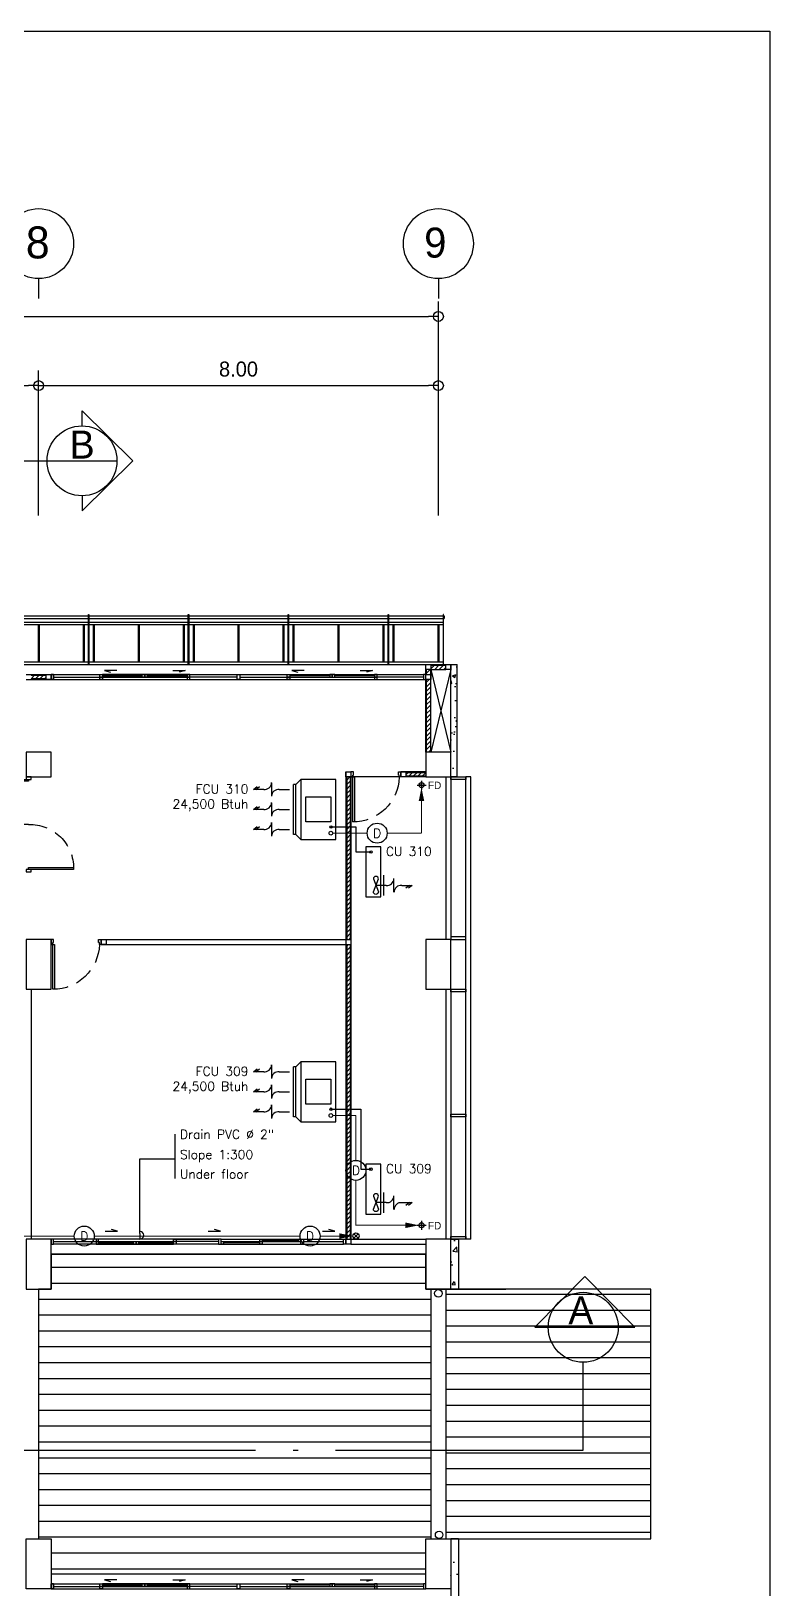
# Model space of a CAD drawing. Header units: millimetres. Extents: x -398 to 816, y -1 to 208.
# Drawn here: x 436.77 to 451.55, y 24.9 to 56.08 of the extents above; entities that cross this region are included whole.
import ezdxf
from ezdxf.enums import TextEntityAlignment as Align

# ---------------------------------------------------------------- set-up
doc = ezdxf.new("R2010")
doc.units = ezdxf.units.MM
doc.linetypes.add('ACAD_ISO04W100', pattern=[30, 24, -3, 0, -3])
doc.linetypes.add('DASHED', pattern=[0.75, 0.5, -0.25])
for name, color, linetype in [('AA_Column', 5, 'Continuous'), ('AA_Dim', 6, 'Continuous'), ('AA_Dim2', 6, 'Continuous'), ('AA_Door', 3, 'Continuous'), ('AA_FD', 6, 'Continuous'), ('AA_Floor', 31, 'Continuous'), ('AA_Hatch', 8, 'Continuous'), ('AA_Roof', 6, 'Continuous'), ('AA_Wall', 1, 'Continuous'), ('AA_Window', 4, 'Continuous'), ('AC DRAIN', 240, 'Continuous'), ('AC FCU', 221, 'Continuous'), ('AC LINE', 171, 'Continuous')]:
    doc.layers.add(name, color=color, linetype=linetype)
doc.styles.add('E140', font='vit-s.shx', dxfattribs={"height": 3.2})
doc.styles.add('Romans', font='romans.shx')
doc.styles.get("Standard").update_dxf_attribs({"font": 'vit-s.shx'})
doc.styles.add('style2', font='vit-s.shx', dxfattribs={"height": 3.2})
doc.styles.add('VIT-S', font='vit-s.shx')
doc.dimstyles.new('overall', dxfattribs={"dimtxt": 0.25, "dimasz": 0.15, "dimexe": 0.3, "dimexo": 0.3, "dimgap": 0.18, "dimtad": 1, "dimzin": 0, "dimdsep": 46, "dimtxsty": 'Standard', "dimblk": 'ORIGIN', "dimcen": 0.015, "dimclrd": 256, "dimclre": 256, "dimclrt": 2, "dimadec": 0, "dimazin": 0, "dimtfac": 1, "dimtofl": 0, "dimtmove": 0, "dimatfit": 3, "dimldrblk": 'OPEN90', "dimfxl": 0, "dimtolj": 1, "dimtzin": 0, "dimarcsym": 0})
pattern_1 = [(50, (-498.769, -475.9068), (0.72873868, -0.06375634), [0.0762, -0.8382]), (355, (-498.769, -475.9068), (-0.1409713, 0.76422657), [0.06096, -0.67056]), (100.451, (-498.7083, -475.9121), (0.58777, 0.70046675), [0.06476, -0.71236]), (46.1842, (-498.769, -475.7036), (1.0843162, -0.1681693), [0.1143, -1.2573]), (96.6356, (-498.6786, -475.7176), (0.9496169, 0.9897022), [0.09714, -1.06854]), (351.184, (-498.769, -475.7036), (0.9496184, 0.9897005), [0.09144, -1.00584]), (21, (-498.6674, -475.7544), (0.60645952, -0.40906207), [0.0762, -0.8382]), (326, (-498.6674, -475.7544), (0.2472081, 0.73675186), [0.06096, -0.67056]), (71.4514, (-498.61686, -475.7885), (0.85366596, 0.32769143), [0.06476, -0.71236]), (37.5, (-498.769, -475.9068), (0.01235441, 0.338220155), [0, -0.662432, 0, -0.68072, 0, -0.6731]), (7.5, (-498.769, -475.9068), (0.26727865, 0.4007223), [0, -0.388112, 0, -0.647192, 0, -0.25654]), (327.5, (-498.99557, -475.9068), (0.54236238, -0.022914976), [0, -0.254, 0, -0.79248, 0, -1.05156]), (317.5, (-499.09717, -475.9068), (0.59251673, 0.10170596), [0, -0.3302, 0, -0.526288, 0, -0.74676])]
pattern_2 = [(45, (-498.769, -475.90679), (-0.0449012806, 0.0449012806), [])]

# ---------------------------------------------------------------- blocks, each defined once
blk = doc.blocks.new('c')
at = {"layer": 'AA_Column', "color": 9}
blk.add_lwpolyline([(0.25, -0.5), (0.25, -0.5), (0.25, 0.5), (-0.25, 0.5), (-0.25, -0.5), (-0.25, -0.5), (-0.25, -0.5), (0.25, -0.5)], close=True, dxfattribs=at)
blk = doc.blocks.new('door_90')
at = {"layer": 'AA_Door', "color": 9}
blk.add_lwpolyline([(0.07, 0.1), (0.07, 1), (0.035, 1), (0.035, 0.1)], close=True, dxfattribs=at)
for points in [[(0, 0), (0, 0.1), (0.035, 0.1), (0.035, 0.065), (0.05, 0.065), (0.05, 0), (0, 0)], [(1, 0), (1, 0.1), (0.965, 0.1), (0.965, 0.065), (0.95, 0.065), (0.95, 0), (1, 0)]]:
    blk.add_lwpolyline(points, dxfattribs=at)
at = {"layer": 'AA_Door', "color": 9, "linetype": 'DASHED', "ltscale": 0.75}
blk.add_arc((0.043, 0.077), 0.923, 1.5795, 90.5293, dxfattribs=at)
blk = doc.blocks.new('door_180s')
at = {"layer": 'AA_Door', "color": 9}
for points in [[(-0.1, 1.9), (0, 1.9), (0, 1.85), (-0.1, 1.85)], [(-0.05, 1.815), (0.85, 1.815), (0.85, 1.85), (-0.05, 1.85)], [(-0.05, 0.085), (-0.95, 0.085), (-0.95, 0.05), (-0.05, 0.05)], [(-0.1, 0.05), (0, 0.05), (0, 0), (-0.1, 0)]]:
    blk.add_lwpolyline(points, close=True, dxfattribs=at)
at = {"layer": 'AA_Door', "color": 9, "linetype": 'DASHED', "ltscale": 0.75}
for centre, start, end in [((-0.027, 1.826), 268.4655, 0.5022), ((-0.073, 0.074), 88.4655, 180.5022)]:
    blk.add_arc(centre, 0.877, start, end, dxfattribs=at)
blk = doc.blocks.new('AC')
at = {"layer": 'AC FCU', "color": 8}
for p, q in [((-0.4, 1.651), (-0.342, 1.578)), ((-0.4, 1.444), (-0.4, 1.651)), ((-0.4, 1.601), (-0.342, 1.528)), ((0, 1.444), (0, 1.651)), ((0, 1.651), (0.058, 1.578)), ((0, 1.601), (0.058, 1.528)), ((0.4, 1.651), (0.458, 1.578)), ((0.4, 1.444), (0.4, 1.651)), ((0.4, 1.601), (0.458, 1.528)), ((-0.264, 1.289), (-0.536, 1.289)), ((0.136, 1.289), (-0.136, 1.289)), ((0.536, 1.289), (0.264, 1.289)), ((-0.4, 1.134), (-0.4, 0.926)), ((0, 1.134), (0, 0.926)), ((0.4, 1.134), (0.4, 0.926))]:
    blk.add_line(p, q, dxfattribs=at)
at = {"layer": 'AC FCU'}
for p, q in [((-0.5, 0.8), (-0.6, 0.7)), ((-0.5, 0.8), (-0.5, 0.85)), ((-0.5, 0.85), (0.5, 0.85)), ((-0.5, 0.8), (0.5, 0.8)), ((0.5, 0.8), (0.5, 0.85)), ((0.5, 0.8), (0.6, 0.7))]:
    blk.add_line(p, q, dxfattribs=at)
blk.add_lwpolyline([(-0.6, 0), (0.6, 0), (0.6, 0.7), (-0.6, 0.7)], close=True, dxfattribs=at)
at = {"layer": 'AC FCU', "color": 8}
blk.add_lwpolyline([(-0.25, 0.1), (-0.25, 0.6), (0.25, 0.6), (0.25, 0.1)], close=True, dxfattribs=at)
at = {"layer": 'AC FCU'}
blk.add_circle((-0.35, 0.1), 0.025, dxfattribs=at)
at = {"layer": 'AC FCU', "color": 8}
for centre, start, end in [((-0.54, 1.148), 353.9498, 88.5513), ((-0.26, 1.429), 173.9498, 268.5513), ((-0.14, 1.148), 353.9498, 88.5513), ((0.14, 1.429), 173.9498, 268.5513), ((0.26, 1.148), 353.9498, 88.5513), ((0.54, 1.429), 173.9498, 268.5513)]:
    blk.add_arc(centre, 0.14, start, end, dxfattribs=at)
blk = doc.blocks.new('ACC1')
at = {"layer": 'AC FCU', "color": 8}
for p, q in [((-0.925, 0.27), (-0.852, 0.328)), ((-0.875, 0.27), (-0.802, 0.328)), ((-0.562, 0.407), (-0.562, 0.134)), ((-0.36, 0.474), (-0.36, 0.067)), ((-0.718, 0.27), (-0.925, 0.27)), ((-0.407, 0.27), (-0.2, 0.27))]:
    blk.add_line(p, q, dxfattribs=at)
at = {"layer": 'AC FCU'}
for p, q in [((0, 0.5), (-0.3, 0.5)), ((-0.3, 0.5), (-0.3, -0.5)), ((0, -0.5), (0, 0.5)), ((-0.3, -0.5), (0, -0.5))]:
    blk.add_line(p, q, dxfattribs=at)
blk.add_lwpolyline([(-0.25, 0.4, -1), (-0.15, 0.4), (-0.25, 0.141, 1), (-0.15, 0.141), (-0.25, 0.4)], format="xyb", dxfattribs=at)
blk.add_circle((-0.1, -0.4), 0.025, dxfattribs=at)
at = {"layer": 'AC FCU', "color": 8}
for centre, start, end in [((-0.703, 0.41), 263.9498, 358.5513), ((-0.422, 0.131), 83.9498, 178.5513)]:
    blk.add_arc(centre, 0.14, start, end, dxfattribs=at)
blk = doc.blocks.new('POINT_Drain')
at = {"layer": 'Defpoints'}
blk.add_circle((0, 0), 0.2, dxfattribs=at)
at = {"layer": 'AC DRAIN', "insert": (0, 0), "char_height": 0.18, "width": 0.25231, "attachment_point": 5, "style": 'Romans'}
blk.add_mtext('D', dxfattribs=at)
blk = doc.blocks.new('DOWN')
at = {"layer": 'AC DRAIN'}
for p, q in [((-0.044, -0.044), (0.044, 0.044)), ((0.044, -0.044), (-0.044, 0.044))]:
    blk.add_line(p, q, dxfattribs=at)
blk.add_circle((0, 0), 0.0625, dxfattribs=at)
blk = doc.blocks.new('GRD-2')
at = {"layer": 'AA_Dim', "color": 1}
blk.add_line((0, -10.99), (0, -12.98), dxfattribs=at)
blk.add_circle((0, -7.49), 3.5, dxfattribs=at)
at = {"layer": 'AA_Dim', "color": 3, "style": 'E140'}
blk.add_attdef('GRID', text='', height=3.2, dxfattribs=at).set_placement((-0.09, -7.37), align=Align.MIDDLE)
blk = doc.blocks.new('_Origin')
at = {"layer": 'AA_Dim2', "color": 0, "lineweight": -2}
blk.add_line((0, 0), (-1, 0), dxfattribs=at)
blk.add_circle((0, 0), 0.5, dxfattribs=at)
blk = doc.blocks.new('*D152')
at = {"layer": 'AA_Dim', "color": 9, "lineweight": -2}
for p, q in [((384.916, 49.282), (384.916, 50.667)), ((444.916, 49.282), (444.916, 50.667)), ((385.116, 50.367), (444.716, 50.367))]:
    blk.add_line(p, q, dxfattribs=at)
at = {"layer": 'Defpoints', "color": 0}
for p in [(444.916, 50.367), (384.916, 48.982), (444.916, 48.982)]:
    blk.add_point(p, dxfattribs=at)
at = {"layer": 'AA_Dim', "color": 9, "lineweight": -2, "xscale": 0.2, "yscale": 0.2, "zscale": 0.2, "rotation": 180}
blk.add_blockref('_Origin', (384.916, 50.367), dxfattribs=at)
at = {"layer": 'AA_Dim', "color": 9, "lineweight": -2, "xscale": 0.2, "yscale": 0.2, "zscale": 0.2}
blk.add_blockref('_Origin', (444.916, 50.367), dxfattribs=at)
at = {"layer": 'AA_Dim', "color": 2, "insert": (414.916, 50.697), "char_height": 0.3, "attachment_point": 5}
blk.add_mtext('\\A1;60.00', dxfattribs=at)
blk = doc.blocks.new('_Open90')
at = {"layer": 'AA_Dim2', "color": 0, "lineweight": -2}
for p, q in [((0, 0), (-1, 0)), ((-0.5, 0.5), (0, 0)), ((0, 0), (-0.5, -0.5))]:
    blk.add_line(p, q, dxfattribs=at)
blk = doc.blocks.new('*D153')
at = {"layer": 'AA_Dim', "color": 9, "lineweight": -2}
for p, q in [((428.916, 46.68), (428.916, 49.282)), ((436.916, 46.38), (436.916, 49.282)), ((429.116, 48.982), (436.716, 48.982))]:
    blk.add_line(p, q, dxfattribs=at)
at = {"layer": 'Defpoints', "color": 0}
for p in [(436.916, 48.982), (428.916, 46.38), (436.916, 46.08)]:
    blk.add_point(p, dxfattribs=at)
at = {"layer": 'AA_Dim', "color": 9, "lineweight": -2, "xscale": 0.2, "yscale": 0.2, "zscale": 0.2, "rotation": 180}
blk.add_blockref('_Origin', (428.916, 48.982), dxfattribs=at)
at = {"layer": 'AA_Dim', "color": 9, "lineweight": -2, "xscale": 0.2, "yscale": 0.2, "zscale": 0.2}
blk.add_blockref('_Origin', (436.916, 48.982), dxfattribs=at)
at = {"layer": 'AA_Dim', "color": 2, "insert": (432.916, 49.312), "char_height": 0.3, "attachment_point": 5}
blk.add_mtext('\\A1;8.00', dxfattribs=at)
blk = doc.blocks.new('*D154')
at = {"layer": 'AA_Dim', "color": 9, "lineweight": -2}
for p, q in [((436.916, 46.38), (436.916, 49.282)), ((444.916, 46.38), (444.916, 49.282)), ((437.116, 48.982), (444.716, 48.982))]:
    blk.add_line(p, q, dxfattribs=at)
at = {"layer": 'Defpoints', "color": 0}
for p in [(444.916, 48.982), (436.916, 46.08), (444.916, 46.08)]:
    blk.add_point(p, dxfattribs=at)
at = {"layer": 'AA_Dim', "color": 9, "lineweight": -2, "xscale": 0.2, "yscale": 0.2, "zscale": 0.2, "rotation": 180}
blk.add_blockref('_Origin', (436.916, 48.982), dxfattribs=at)
at = {"layer": 'AA_Dim', "color": 9, "lineweight": -2, "xscale": 0.2, "yscale": 0.2, "zscale": 0.2}
blk.add_blockref('_Origin', (444.916, 48.982), dxfattribs=at)
at = {"layer": 'AA_Dim', "color": 2, "insert": (440.916, 49.312), "char_height": 0.3, "attachment_point": 5}
blk.add_mtext('\\A1;8.00', dxfattribs=at)

msp = doc.modelspace()

# ---------------------------------------------------------------- hatches: boundary and pattern name
at = {"layer": 'AA_Hatch'}
h = msp.add_hatch(dxfattribs=at)
h.set_pattern_fill('ANSI31', color=9, scale=0.02, style=0)
h.set_pattern_definition(pattern_2)
h.paths.add_polyline_path([(444.916, 43.384), (444.766, 43.384), (444.766, 43.299), (444.916, 43.299)])
h.paths.add_polyline_path([(445.066, 43.384), (444.916, 43.384), (444.916, 43.299), (445.066, 43.299)])
h.paths.add_polyline_path([(444.766, 43.299), (444.681, 43.299), (444.681, 43.199), (444.766, 43.199)])
h.paths.add_polyline_path([(444.766, 43.099), (444.681, 43.099), (444.681, 42.536), (444.694, 42.529), (444.681, 42.521), (444.681, 41.649), (444.766, 41.649)])
h = msp.add_hatch(dxfattribs=at)
h.set_pattern_fill('AR-CONC', color=9, scale=0.004, style=0)
h.set_pattern_definition(pattern_1)
h.paths.add_polyline_path([(445.166, 41.149), (445.291, 41.149), (445.291, 43.399), (445.166, 43.399)])
h = msp.add_hatch(dxfattribs=at)
h.set_pattern_fill('ANSI31', color=9, scale=0.02, style=0)
h.set_pattern_definition([(45, (-490.769, -475.90679), (-0.0449012806, 0.0449012806), [])])
h.paths.add_polyline_path([(436.916, 43.184), (436.766, 43.184), (436.766, 43.114), (436.916, 43.114)])
h.paths.add_polyline_path([(437.066, 43.184), (436.916, 43.184), (436.916, 43.114), (437.066, 43.114)])
h = msp.add_hatch(dxfattribs=at)
h.set_pattern_fill('ANSI31', color=9, scale=0.02, style=0)
h.set_pattern_definition(pattern_2)
h.paths.add_polyline_path([(444.666, 41.164), (444.666, 41.234), (444.266, 41.234), (444.266, 41.164)])
h = msp.add_hatch(dxfattribs=at)
h.set_pattern_fill('ANSI31', color=9, scale=0.02, style=0)
h.set_pattern_definition(pattern_2)
h.paths.add_polyline_path([(443.081, 37.899), (443.151, 37.899), (443.151, 41.149), (443.081, 41.149)])
h.paths.add_polyline_path([(443.081, 31.899), (443.151, 31.899), (443.151, 37.399), (443.081, 37.399)])
h.paths.add_polyline_path([(443.081, 37.399), (443.151, 37.399), (443.151, 37.799), (443.081, 37.799)])
h = msp.add_hatch(dxfattribs=at)
h.set_pattern_fill('AR-CONC', color=9, scale=0.004, style=0)
h.set_pattern_definition(pattern_1)
h.paths.add_polyline_path([(445.316, 31.899), (445.166, 31.899), (445.166, 30.899), (445.316, 30.899)])
h = msp.add_hatch(dxfattribs=at)
h.set_pattern_fill('AR-CONC', color=9, scale=0.004, style=0)
h.set_pattern_definition(pattern_1)
h.paths.add_polyline_path([(445.316, 25.899), (445.166, 25.899), (445.166, 20.499), (445.316, 20.499)])
h.paths.add_polyline_path([(445.316, 20.099), (445.166, 20.099), (445.166, 13.399), (445.316, 13.399)])
at = {"layer": 'AA_Roof'}
h = msp.add_hatch(dxfattribs=at)
h.set_pattern_fill('ANSI31', color=9, scale=0.1, angle=315, style=0)
h.set_pattern_definition([(0, (2.66196, -99.79314), (1e-16, 0.3175), [])])
h.paths.add_polyline_path([(444.666, 31.599), (437.166, 31.599), (437.166, 31.399), (444.666, 31.399)])
h.paths.add_polyline_path([(444.766, 30.899), (444.666, 30.899), (444.666, 31.399), (437.166, 31.399), (437.166, 30.899), (436.916, 30.899), (436.916, 27.673), (444.766, 27.673)])
h.paths.add_polyline_path([(444.766, 27.673), (436.916, 27.673), (436.916, 25.899), (437.166, 25.899), (437.166, 25.399), (444.666, 25.399), (444.666, 25.899), (444.766, 25.899)])
h.paths.add_polyline_path([(444.666, 25.399), (437.166, 25.399), (437.166, 25.199), (444.666, 25.199)])
h = msp.add_hatch(dxfattribs=at)
h.set_pattern_fill('ANSI31', color=9, scale=0.1, angle=315, style=0)
h.paths.add_polyline_path([(449.166, 30.899), (445.066, 30.899), (445.066, 25.899), (445.166, 25.899), (449.166, 25.899)])

# ---------------------------------------------------------------- linework, layer by layer
at = {"layer": 'AA_Column', "color": 9}
for points in [[(436.666, 41.149), (437.166, 41.149), (437.166, 41.649), (436.666, 41.649)], [(444.666, 41.149), (445.166, 41.149), (445.166, 41.649), (444.666, 41.649)], [(436.666, 36.899), (437.166, 36.899), (437.166, 37.899), (436.666, 37.899)], [(444.666, 36.899), (445.166, 36.899), (445.166, 37.899), (444.666, 37.899)]]:
    msp.add_lwpolyline(points, close=True, dxfattribs=at)
at = {"layer": 'AA_Dim', "color": 1}
msp.add_line((444.916, 51.125), (444.916, 50.727), dxfattribs=at)
msp.add_circle((444.916, 51.825), 0.7, dxfattribs=at)
at = {"layer": 'AA_FD', "color": 6}
for p, q in [((444.491, 40.988), (444.669, 40.988)), ((444.578, 40.988), (444.516, 40.988)), ((444.578, 41.074), (444.578, 40.896)), ((444.578, 40.988), (444.578, 41.049)), ((444.491, 32.176), (444.669, 32.176)), ((444.578, 32.262), (444.578, 32.084)), ((444.578, 32.176), (444.578, 32.237))]:
    msp.add_line(p, q, dxfattribs=at)
for centre, radius in [((444.578, 40.988), 0.05), ((444.578, 32.176), 0.05), ((444.917, 30.813), 0.075), ((444.931, 25.98), 0.075)]:
    msp.add_circle(centre, radius, dxfattribs=at)
at = {"layer": 'AA_Floor', "color": 9}
for p, q in [((413.166, 43.399), (444.666, 43.399)), ((444.131, 41.149), (443.166, 41.149)), ((445.066, 41.149), (445.066, 37.899)), ((445.166, 41.149), (445.166, 37.899)), ((445.066, 36.899), (445.066, 31.899)), ((445.166, 36.899), (445.166, 31.899)), ((437.166, 31.599), (444.666, 31.599)), ((445.166, 30.899), (446.266, 30.899)), ((445.166, 25.899), (446.266, 25.899)), ((437.166, 25.199), (444.666, 25.199))]:
    msp.add_line(p, q, dxfattribs=at)
at = {"layer": 'AA_Roof', "color": 9}
for p, q in [((435.92, 44.374), (437.912, 44.374)), ((435.92, 44.324), (437.912, 44.324)), ((437.92, 44.374), (439.912, 44.374)), ((437.92, 44.324), (439.912, 44.324)), ((439.92, 44.374), (441.912, 44.374)), ((439.92, 44.324), (441.912, 44.324)), ((441.92, 44.374), (443.912, 44.374)), ((441.92, 44.324), (443.912, 44.324)), ((443.92, 44.374), (445.012, 44.374)), ((443.92, 44.324), (445.012, 44.324)), ((445.02, 44.374), (445.03, 44.374)), ((445.02, 44.324), (445.03, 44.324)), ((445.03, 44.374), (445.03, 44.324)), ((435.92, 44.249), (437.912, 44.249)), ((435.92, 44.199), (437.912, 44.199)), ((436.906, 44.199), (436.906, 43.455)), ((436.926, 44.199), (436.926, 43.455)), ((437.806, 44.199), (437.806, 43.455)), ((437.826, 44.199), (437.826, 43.455)), ((437.92, 44.249), (439.912, 44.249)), ((437.92, 44.199), (439.912, 44.199)), ((438.006, 44.199), (438.006, 43.455)), ((438.026, 44.199), (438.026, 43.455)), ((438.906, 44.199), (438.906, 43.455)), ((438.926, 44.199), (438.926, 43.455)), ((439.806, 44.199), (439.806, 43.455)), ((439.826, 44.199), (439.826, 43.455)), ((439.92, 44.249), (441.912, 44.249)), ((439.92, 44.199), (441.912, 44.199)), ((440.006, 44.199), (440.006, 43.455)), ((440.026, 44.199), (440.026, 43.455)), ((440.906, 44.199), (440.906, 43.455)), ((440.926, 44.199), (440.926, 43.455)), ((441.806, 44.199), (441.806, 43.455)), ((441.826, 44.199), (441.826, 43.455)), ((441.92, 44.249), (443.912, 44.249)), ((441.92, 44.199), (443.912, 44.199)), ((442.006, 44.199), (442.006, 43.455)), ((442.026, 44.199), (442.026, 43.455)), ((442.906, 44.199), (442.906, 43.455)), ((442.926, 44.199), (442.926, 43.455)), ((443.806, 44.199), (443.806, 43.455)), ((443.826, 44.199), (443.826, 43.455)), ((443.92, 44.249), (445.012, 44.249)), ((443.92, 44.199), (445.012, 44.199)), ((444.006, 44.199), (444.006, 43.455)), ((444.026, 44.199), (444.026, 43.455)), ((444.906, 44.199), (444.906, 43.455)), ((444.926, 44.199), (444.926, 43.455)), ((435.92, 43.455), (437.912, 43.455)), ((437.92, 43.455), (439.912, 43.455)), ((439.92, 43.455), (441.912, 43.455)), ((441.92, 43.455), (443.912, 43.455)), ((443.92, 43.455), (445.012, 43.455)), ((444.766, 30.899), (444.766, 25.899)), ((445.066, 30.899), (445.066, 25.899))]:
    msp.add_line(p, q, dxfattribs=at)
for points in [[(437.912, 44.399), (437.92, 44.399), (437.92, 43.405), (437.912, 43.405)], [(439.912, 44.399), (439.92, 44.399), (439.92, 43.405), (439.912, 43.405)], [(441.912, 44.399), (441.92, 44.399), (441.92, 43.405), (441.912, 43.405)], [(443.912, 44.399), (443.92, 44.399), (443.92, 43.405), (443.912, 43.405)], [(445.02, 44.399), (445.012, 44.399), (445.012, 43.405), (445.02, 43.405)]]:
    msp.add_lwpolyline(points, close=True, dxfattribs=at)
msp.add_lwpolyline([(449.166, 25.899), (449.166, 30.899), (444.666, 30.899), (444.666, 31.599), (437.166, 31.599), (437.166, 30.899), (436.916, 30.899), (436.916, 25.899), (437.166, 25.899), (437.166, 25.199), (444.666, 25.199), (444.666, 25.899), (449.166, 25.899)], dxfattribs=at)
at = {"layer": 'AA_Wall', "color": 9}
for p, q in [((444.766, 43.399), (445.066, 43.399)), ((444.766, 43.384), (445.066, 43.384)), ((445.166, 43.399), (445.291, 43.399)), ((445.166, 41.149), (445.166, 43.399)), ((445.291, 41.149), (445.291, 43.399)), ((436.666, 43.199), (437.166, 43.199)), ((436.666, 43.099), (437.166, 43.099)), ((436.766, 43.184), (437.066, 43.184)), ((437.066, 43.114), (436.766, 43.114)), ((444.666, 41.649), (444.666, 43.299)), ((444.681, 43.199), (444.681, 43.299)), ((444.681, 41.649), (444.681, 43.099)), ((444.766, 43.299), (445.066, 43.299)), ((444.766, 41.649), (444.766, 43.299)), ((445.166, 43.299), (444.766, 41.649)), ((444.766, 43.299), (445.166, 41.649)), ((445.166, 41.649), (445.166, 43.299)), ((445.166, 41.649), (445.166, 43.299)), ((443.066, 41.249), (443.066, 31.899)), ((443.166, 41.249), (443.166, 31.899)), ((444.666, 41.249), (444.166, 41.249)), ((444.666, 41.234), (444.266, 41.234)), ((444.666, 41.164), (444.266, 41.164)), ((443.081, 41.149), (443.081, 37.899)), ((443.151, 41.149), (443.151, 37.899)), ((444.666, 41.149), (444.166, 41.149)), ((445.291, 41.149), (445.166, 41.149)), ((445.566, 41.149), (445.466, 41.149)), ((445.466, 36.899), (445.466, 41.149)), ((445.566, 36.899), (445.566, 41.149)), ((438.166, 37.899), (443.166, 37.899)), ((438.166, 37.799), (443.166, 37.799)), ((443.081, 37.799), (443.081, 31.899)), ((443.151, 37.799), (443.151, 31.899)), ((436.766, 36.899), (436.766, 31.899)), ((445.466, 31.899), (445.466, 36.899)), ((445.566, 31.899), (445.566, 36.899)), ((443.166, 31.899), (444.666, 31.899)), ((445.166, 31.899), (445.316, 31.899)), ((445.166, 30.899), (445.166, 31.899)), ((445.316, 31.899), (445.316, 30.899)), ((445.566, 31.899), (445.466, 31.899)), ((443.166, 31.799), (444.666, 31.799)), ((445.316, 30.899), (445.166, 30.899)), ((445.166, 30.899), (445.316, 30.899)), ((445.316, 25.899), (445.166, 25.899)), ((445.316, 25.899), (445.166, 25.899)), ((445.166, 25.899), (445.166, 20.499)), ((445.316, 25.899), (445.316, 20.499))]:
    msp.add_line(p, q, dxfattribs=at)
for points in [[(444.666, 43.399), (444.766, 43.399), (444.766, 43.299), (444.666, 43.299)], [(445.066, 43.399), (445.166, 43.399), (445.166, 43.299), (445.066, 43.299)], [(437.066, 43.199), (437.166, 43.199), (437.166, 43.099), (437.066, 43.099)], [(444.666, 43.199), (444.766, 43.199), (444.766, 43.099), (444.666, 43.099)], [(443.066, 41.249), (443.166, 41.249), (443.166, 41.149), (443.066, 41.149)], [(444.166, 41.249), (444.266, 41.249), (444.266, 41.149), (444.166, 41.149)], [(438.166, 37.899), (438.266, 37.899), (438.266, 37.799), (438.166, 37.799)], [(443.066, 31.899), (443.166, 31.899), (443.166, 31.799), (443.066, 31.799)], [(443.066, 31.899), (443.166, 31.899), (443.166, 31.799), (443.066, 31.799)]]:
    msp.add_lwpolyline(points, close=True, dxfattribs=at)
at = {"layer": 'AA_Window', "color": 9}
for p, q in [((437.166, 43.199), (444.616, 43.199)), ((437.166, 43.099), (444.666, 43.099)), ((437.216, 43.149), (438.141, 43.149)), ((439.891, 43.199), (438.191, 43.199)), ((438.191, 43.174), (438.991, 43.174)), ((438.191, 43.149), (439.016, 43.149)), ((438.234, 43.28), (438.355, 43.248)), ((438.482, 43.28), (438.234, 43.28)), ((439.016, 43.149), (439.891, 43.149)), ((439.041, 43.199), (439.041, 43.149)), ((439.091, 43.174), (439.891, 43.174)), ((439.601, 43.28), (439.848, 43.28)), ((439.848, 43.28), (439.728, 43.248)), ((440.891, 43.149), (439.941, 43.149)), ((440.941, 43.149), (441.891, 43.149)), ((442.741, 43.174), (441.941, 43.174)), ((441.941, 43.149), (443.641, 43.149)), ((442.232, 43.28), (441.984, 43.28)), ((441.984, 43.28), (442.105, 43.248)), ((442.791, 43.199), (442.791, 43.149)), ((443.641, 43.174), (442.841, 43.174)), ((443.351, 43.28), (443.598, 43.28)), ((443.598, 43.28), (443.478, 43.248)), ((444.616, 43.149), (443.691, 43.149)), ((440.516, 31.899), (437.216, 31.899)), ((437.216, 31.849), (438.066, 31.849)), ((438.116, 31.849), (439.616, 31.849)), ((438.816, 31.824), (438.116, 31.824)), ((438.866, 31.799), (438.866, 31.849)), ((439.616, 31.824), (438.916, 31.824)), ((439.666, 31.899), (440.516, 31.899)), ((440.516, 31.849), (439.666, 31.849)), ((440.566, 31.9), (443.066, 31.9)), ((440.566, 31.849), (441.341, 31.849)), ((441.341, 31.824), (440.616, 31.824)), ((441.341, 31.849), (441.341, 31.899)), ((442.116, 31.874), (441.391, 31.874)), ((441.391, 31.849), (442.166, 31.849)), ((442.116, 31.849), (442.116, 31.899)), ((442.216, 31.85), (443.016, 31.85)), ((440.516, 31.799), (437.216, 31.799)), ((438.116, 31.799), (439.616, 31.799)), ((440.566, 31.799), (442.066, 31.799)), ((440.566, 31.799), (443.016, 31.799)), ((445.166, 25.899), (449.166, 25.899)), ((437.166, 24.999), (444.616, 24.999)), ((437.216, 24.949), (438.141, 24.949)), ((439.891, 24.999), (438.191, 24.999)), ((438.191, 24.974), (438.991, 24.974)), ((438.191, 24.949), (439.016, 24.949)), ((438.482, 25.08), (438.234, 25.08)), ((438.234, 25.08), (438.355, 25.048)), ((439.016, 24.949), (439.891, 24.949)), ((439.041, 24.999), (439.041, 24.949)), ((439.091, 24.974), (439.891, 24.974)), ((439.601, 25.08), (439.848, 25.08)), ((439.848, 25.08), (439.728, 25.048)), ((440.891, 24.949), (439.941, 24.949)), ((440.941, 24.949), (441.891, 24.949)), ((441.941, 24.999), (443.641, 24.999)), ((442.741, 24.974), (441.941, 24.974)), ((441.941, 24.949), (443.641, 24.949)), ((441.984, 25.08), (442.105, 25.048)), ((442.232, 25.08), (441.984, 25.08)), ((442.791, 24.999), (442.791, 24.949)), ((443.641, 24.974), (442.841, 24.974)), ((443.351, 25.08), (443.598, 25.08)), ((443.598, 25.08), (443.478, 25.048)), ((444.616, 24.949), (443.691, 24.949)), ((437.166, 24.899), (444.666, 24.899))]:
    msp.add_line(p, q, dxfattribs=at)
for points in [[(437.166, 43.199), (437.166, 43.099), (437.216, 43.099), (437.216, 43.199)], [(437.166, 43.099), (437.166, 43.199), (437.216, 43.199), (437.216, 43.099)], [(438.141, 43.149), (438.141, 43.199), (438.191, 43.199), (438.191, 43.149)], [(438.141, 43.099), (438.141, 43.149), (438.191, 43.149), (438.191, 43.099)], [(438.991, 43.149), (438.991, 43.199), (439.041, 43.199), (439.041, 43.149)], [(439.041, 43.149), (439.041, 43.199), (439.091, 43.199), (439.091, 43.149)], [(439.941, 43.149), (439.941, 43.199), (439.891, 43.199), (439.891, 43.149)], [(439.941, 43.099), (439.941, 43.149), (439.891, 43.149), (439.891, 43.099)], [(440.891, 43.099), (440.891, 43.199), (440.941, 43.199), (440.941, 43.099)], [(441.891, 43.149), (441.891, 43.199), (441.941, 43.199), (441.941, 43.149)], [(441.891, 43.099), (441.891, 43.149), (441.941, 43.149), (441.941, 43.099)], [(442.791, 43.149), (442.791, 43.199), (442.741, 43.199), (442.741, 43.149)], [(442.841, 43.149), (442.841, 43.199), (442.791, 43.199), (442.791, 43.149)], [(443.691, 43.149), (443.691, 43.199), (443.641, 43.199), (443.641, 43.149)], [(443.691, 43.099), (443.691, 43.149), (443.641, 43.149), (443.641, 43.099)], [(444.666, 43.099), (444.666, 43.199), (444.616, 43.199), (444.616, 43.099)], [(445.166, 41.149), (445.466, 41.149), (445.466, 41.099), (445.166, 41.099)], [(445.166, 37.899), (445.466, 37.899), (445.466, 37.949), (445.166, 37.949)], [(445.166, 36.899), (445.466, 36.899), (445.466, 36.849), (445.166, 36.849)], [(445.166, 34.399), (445.466, 34.399), (445.466, 34.349), (445.166, 34.349)], [(437.166, 31.899), (437.166, 31.799), (437.216, 31.799), (437.216, 31.899)], [(438.066, 31.899), (438.066, 31.849), (438.116, 31.849), (438.116, 31.899)], [(438.066, 31.849), (438.066, 31.799), (438.116, 31.799), (438.116, 31.849)], [(438.866, 31.849), (438.866, 31.799), (438.816, 31.799), (438.816, 31.849)], [(438.916, 31.849), (438.916, 31.799), (438.866, 31.799), (438.866, 31.849)], [(439.666, 31.899), (439.666, 31.849), (439.616, 31.849), (439.616, 31.899)], [(439.666, 31.849), (439.666, 31.799), (439.616, 31.799), (439.616, 31.849)], [(440.516, 31.899), (440.516, 31.799), (440.566, 31.799), (440.566, 31.899)], [(440.616, 31.849), (440.616, 31.799), (440.566, 31.799), (440.566, 31.849)], [(441.391, 31.899), (441.391, 31.849), (441.341, 31.849), (441.341, 31.899)], [(441.391, 31.849), (441.391, 31.799), (441.341, 31.799), (441.341, 31.849)], [(442.166, 31.899), (442.166, 31.849), (442.116, 31.849), (442.116, 31.899)], [(442.216, 31.899), (442.216, 31.799), (442.166, 31.799), (442.166, 31.899)], [(443.066, 31.899), (443.066, 31.799), (443.016, 31.799), (443.016, 31.899)], [(443.066, 31.899), (443.066, 31.799), (443.016, 31.799), (443.016, 31.899)], [(445.166, 31.949), (445.466, 31.949), (445.466, 31.899), (445.166, 31.899)], [(437.166, 24.899), (437.166, 24.999), (437.216, 24.999), (437.216, 24.899)], [(437.166, 24.999), (437.166, 24.899), (437.216, 24.899), (437.216, 24.999)], [(437.166, 24.899), (437.166, 24.999), (437.216, 24.999), (437.216, 24.899)], [(437.166, 24.899), (437.166, 24.999), (437.216, 24.999), (437.216, 24.899)], [(437.166, 24.999), (437.166, 24.899), (437.216, 24.899), (437.216, 24.999)], [(438.141, 24.949), (438.141, 24.999), (438.191, 24.999), (438.191, 24.949)], [(438.141, 24.899), (438.141, 24.949), (438.191, 24.949), (438.191, 24.899)], [(438.991, 24.949), (438.991, 24.999), (439.041, 24.999), (439.041, 24.949)], [(439.041, 24.949), (439.041, 24.999), (439.091, 24.999), (439.091, 24.949)], [(439.941, 24.949), (439.941, 24.999), (439.891, 24.999), (439.891, 24.949)], [(439.941, 24.899), (439.941, 24.949), (439.891, 24.949), (439.891, 24.899)], [(440.891, 24.899), (440.891, 24.999), (440.941, 24.999), (440.941, 24.899)], [(441.891, 24.949), (441.891, 24.999), (441.941, 24.999), (441.941, 24.949)], [(441.891, 24.899), (441.891, 24.949), (441.941, 24.949), (441.941, 24.899)], [(442.791, 24.949), (442.791, 24.999), (442.741, 24.999), (442.741, 24.949)], [(442.841, 24.949), (442.841, 24.999), (442.791, 24.999), (442.791, 24.949)], [(443.691, 24.949), (443.691, 24.999), (443.641, 24.999), (443.641, 24.949)], [(443.691, 24.899), (443.691, 24.949), (443.641, 24.949), (443.641, 24.899)], [(444.666, 24.899), (444.666, 24.999), (444.616, 24.999), (444.616, 24.899)]]:
    msp.add_lwpolyline(points, close=True, dxfattribs=at)
at = {"layer": 'AC DRAIN', "color": 2}
for p, q in [((439.644, 34.002), (439.644, 33.111)), ((438.944, 32.009), (438.944, 33.509)), ((438.944, 33.509), (439.644, 33.509)), ((438.944, 32.009), (438.944, 31.902))]:
    msp.add_line(p, q, dxfattribs=at)
at = {"layer": 'AC DRAIN', "color": 1}
for p, q in [((438.249, 32.061), (438.497, 32.061)), ((438.497, 32.061), (438.376, 32.094)), ((440.306, 32.061), (440.554, 32.061)), ((440.554, 32.061), (440.433, 32.094)), ((442.598, 32.061), (442.846, 32.061)), ((442.846, 32.061), (442.725, 32.094))]:
    msp.add_line(p, q, dxfattribs=at)
at = {"layer": 'AC DRAIN', "const_width": 0.02}
for points in [[(444.578, 40.024), (444.578, 40.668)], [(442.804, 40.024), (443.491, 40.024)], [(443.891, 40.024), (444.578, 40.024)], [(442.804, 34.374), (443.266, 34.374)], [(443.266, 34.374), (443.266, 33.475)], [(443.266, 33.075), (443.266, 32.176), (444.258, 32.176)]]:
    msp.add_lwpolyline(points, dxfattribs=at)
at = {"layer": 'AC DRAIN', "linetype": 'DASHED', "const_width": 0.02}
for points in [[(434.329, 31.961), (437.629, 31.961)], [(438.029, 31.961), (442.149, 31.961)], [(442.549, 31.961), (442.934, 31.961)]]:
    msp.add_lwpolyline(points, dxfattribs=at)
at = {"layer": 'AC DRAIN'}
for centre in [(442.766, 40.024), (442.766, 34.374)]:
    msp.add_circle(centre, 0.0375, dxfattribs=at)
at = {"layer": 'AC DRAIN', "color": 2}
msp.add_arc((438.941, 31.977), 0.0782, 272.2809, 87.7191, dxfattribs=at)
at = {"layer": 'AC DRAIN'}
for points in [[(444.523, 40.668), (444.578, 40.938), (444.633, 40.668)], [(444.258, 32.231), (444.528, 32.176), (444.258, 32.121)], [(442.934, 32.016), (443.204, 31.961), (442.934, 31.906)]]:
    msp.add_solid(points, dxfattribs=at)
at = {"layer": 'AC FCU', "color": 5}
for p, q in [((437.784, 48.177), (437.784, 48.477)), ((438.802, 47.477), (437.784, 48.477)), ((435.323, 47.477), (438.484, 47.477)), ((438.802, 47.477), (437.784, 46.477)), ((437.784, 46.777), (437.784, 46.477)), ((447.845, 31.152), (446.845, 30.134)), ((447.845, 31.152), (448.845, 30.134)), ((446.845, 30.134), (448.845, 30.134)), ((447.815, 27.673), (447.815, 29.434))]:
    msp.add_line(p, q, dxfattribs=at)
at = {"layer": 'AC FCU', "color": 5, "linetype": 'ACAD_ISO04W100', "ltscale": 0.25}
msp.add_line((382.058, 27.673), (447.815, 27.673), dxfattribs=at)
at = {"layer": 'AC FCU', "color": 8}
msp.add_lwpolyline([(374.11, 56.078), (451.55, 56.078), (451.55, 0), (374.11, 0)], close=True, dxfattribs=at)
at = {"layer": 'AC FCU', "color": 5}
for centre in [(437.784, 47.477), (447.815, 30.134)]:
    msp.add_circle(centre, 0.7, dxfattribs=at)
at = {"layer": 'AC LINE'}
for p, q in [((442.766, 40.149), (443.266, 40.149)), ((443.266, 40.149), (443.266, 39.649)), ((443.266, 39.649), (443.566, 39.649)), ((442.766, 34.499), (443.366, 34.499)), ((443.366, 34.499), (443.366, 33.299)), ((443.366, 33.299), (443.566, 33.299))]:
    msp.add_line(p, q, dxfattribs=at)

# ---------------------------------------------------------------- block references
at = {"layer": 'AA_FD', "xscale": 0.2000000000000455, "yscale": 0.2000000000000455, "zscale": 0.2}
msp.add_blockref('GRD-2', (436.916, 53.323), dxfattribs=at).add_auto_attribs({'GRID': '8'})
at = {"layer": 'AA_Wall', "color": 9, "xscale": -1, "rotation": 180}
for name, p in [('door_90', (443.166, 41.249)), ('door_90', (437.166, 37.899)), ('c', (436.916, 25.399)), ('c', (444.916, 25.399))]:
    msp.add_blockref(name, p, dxfattribs=at)
at = {"layer": 'AA_Wall', "color": 9, "xscale": -1}
msp.add_blockref('door_180s', (436.666, 39.249), dxfattribs=at)
at = {"layer": 'AA_Wall', "color": 9}
for p in [(436.916, 31.399), (444.916, 31.399)]:
    msp.add_blockref('c', p, dxfattribs=at)
at = {"layer": 'AC DRAIN', "color": 9}
for p in [(443.691, 40.024), (443.266, 33.275), (437.829, 31.96), (442.349, 31.96)]:
    msp.add_blockref('POINT_Drain', p, dxfattribs=at)
at = {"layer": 'AC DRAIN'}
msp.add_blockref('DOWN', (443.266, 31.961), dxfattribs=at)
at = {"layer": 'AC FCU'}
for name, p, rotation in [('AC', (442.866, 40.499), 90), ('ACC1', (443.466, 39.249), 180), ('AC', (442.866, 34.849), 90), ('ACC1', (443.466, 32.899), 180)]:
    msp.add_blockref(name, p, dxfattribs=dict(at, rotation=rotation))

# ---------------------------------------------------------------- texts
at = {"layer": 'AA_Dim', "color": 3, "style": 'VIT-S'}
msp.add_text('9', height=0.6, dxfattribs=at).set_placement((444.632, 51.545))
at = {"layer": 'AA_FD', "color": 2, "style": 'style2'}
for p in [(444.707, 40.906), (444.707, 32.093)]:
    msp.add_text('FD', height=0.15, dxfattribs=at).set_placement(p)
at = {"layer": 'AC DRAIN', "color": 2, "style": 'Romans'}
for s, p in [('Drain PVC %%C 2" ', (439.744, 33.907)), ('Slope 1:300', (439.744, 33.502)), ('Under floor', (439.744, 33.111))]:
    msp.add_text(s, height=0.18, dxfattribs=at).set_placement(p)
at = {"layer": 'AC FCU'}
for s, height, style, p in [('B', 0.56, 'style2', (437.537, 47.522)), ('B', 0.56, 'style2', (437.537, 47.522)), ('CU 310', 0.18, 'Romans', (443.866, 39.569)), ('CU 309', 0.18, 'Romans', (443.866, 33.219)), ('A', 0.56, 'style2', (447.518, 30.194))]:
    msp.add_text(s, height=height, dxfattribs=dict(at, style=style)).set_placement(p)
at = {"layer": 'AC FCU', "style": 'Romans'}
for s, p in [('FCU 310', (441.115, 40.819)), ('24,500 Btuh', (441.115, 40.519)), ('FCU 309', (441.115, 35.169)), ('24,500 Btuh', (441.115, 34.869))]:
    msp.add_text(s, height=0.18, dxfattribs=at).set_placement(p, align=Align.RIGHT)

# ---------------------------------------------------------------- dimensions: what is measured, and where the dimension line sits
at = {"layer": 'AA_Dim'}
for base, p1, p2, picture, middle in [((444.916, 50.367), (384.916, 48.982), (444.916, 48.982), '*D152', (414.916, 50.697)), ((436.916, 48.982), (428.916, 46.38), (436.916, 46.08), '*D153', (432.916, 49.312)), ((444.916, 48.982), (436.916, 46.08), (444.916, 46.08), '*D154', (440.916, 49.312))]:
    dim = msp.add_linear_dim(base=base, p1=p1, p2=p2, dimstyle='overall', override={"dimtxt": 0.3, "dimasz": 0.2, "dimclrd": 9, "dimclre": 9}, dxfattribs=at)
    dim.commit()
    dim.dimension.update_dxf_attribs({"geometry": picture, "text_midpoint": middle})

doc.saveas('drawing.dxf')
